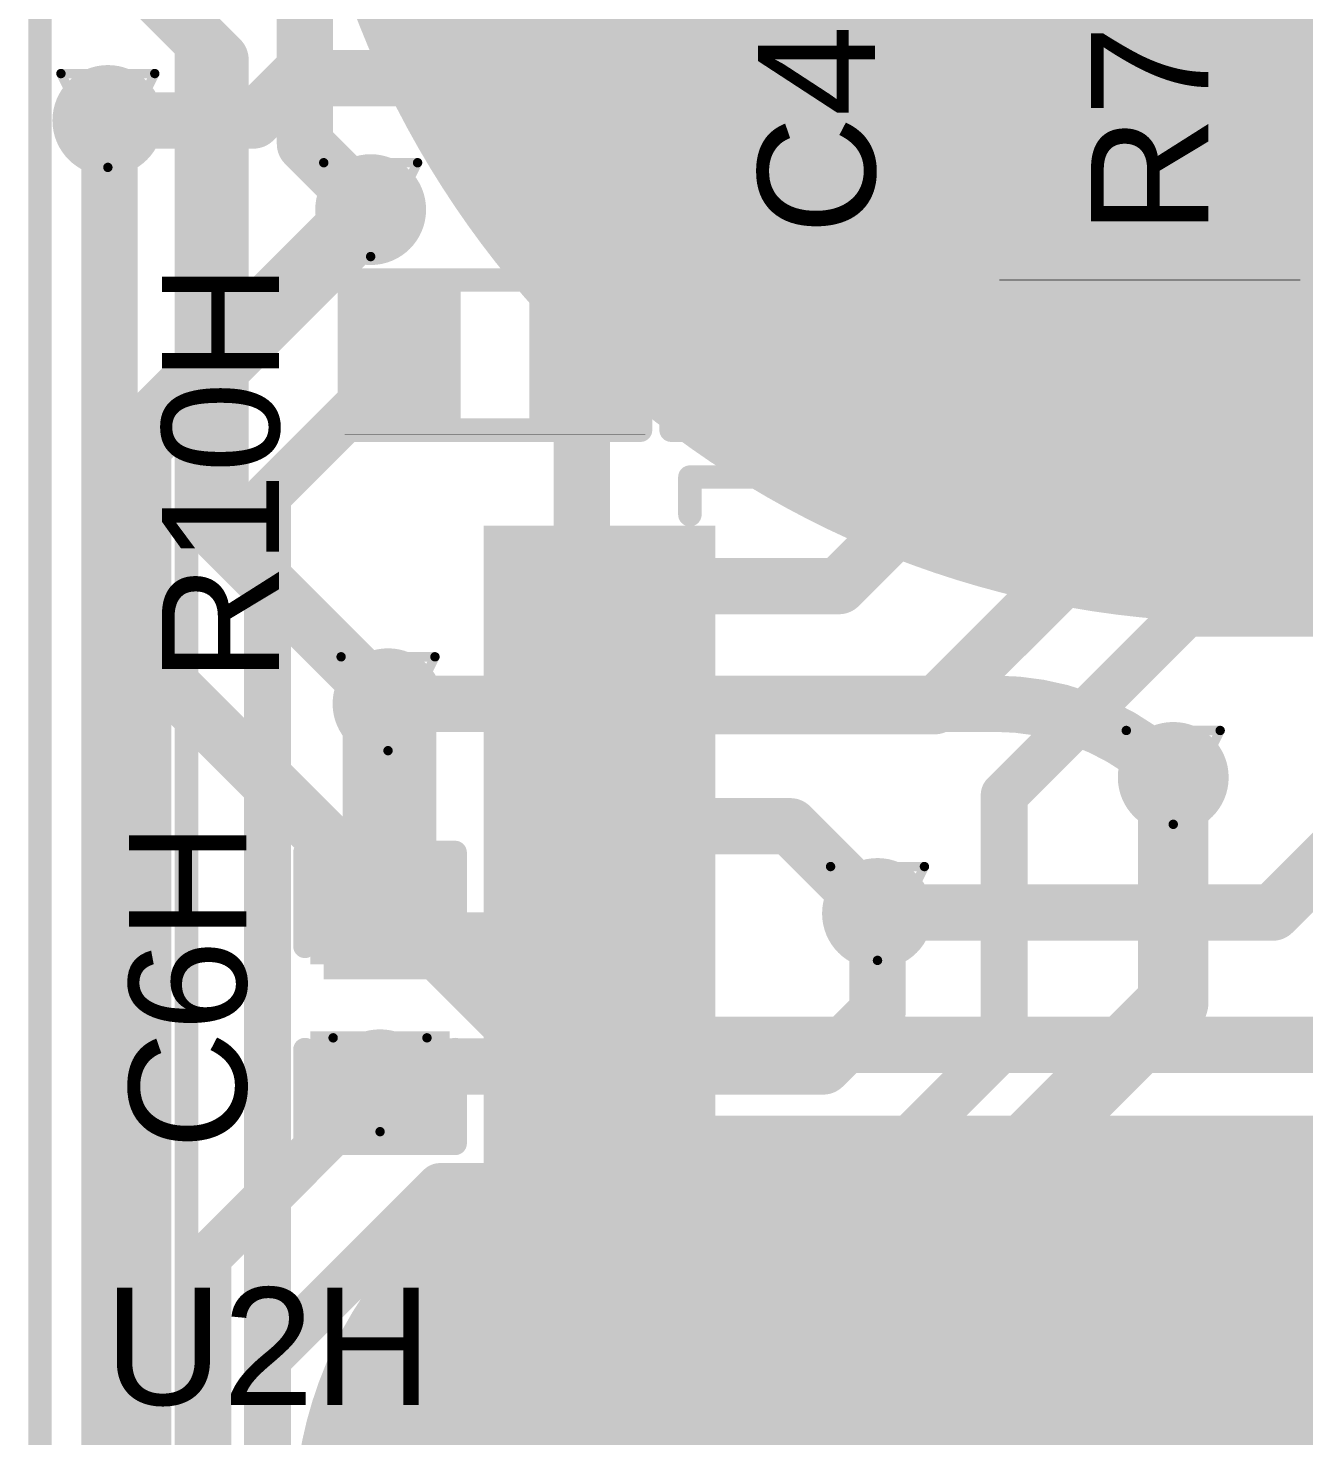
# Model space of a CAD drawing. Header units: inches. Extents: x -3.9 to 9.5, y -7 to 2.6.
# Drawn here: x 4.0725 to 4.3443, y -4.8341 to -4.5341 of the extents above; entities that cross this region are included whole.
import ezdxf

# ---------------------------------------------------------------- set-up
doc = ezdxf.new("R2010")
doc.units = ezdxf.units.IN
doc.header["$MEASUREMENT"] = 0
for name, color, linetype in [('Board Outline', 216, 'Continuous'), ('Bottom Layer', 5, 'Continuous'), ('Bottom Overlay', 54, 'Continuous'), ('Bottom Paste', 16, 'Continuous'), ('Bottom Solder', 6, 'Continuous'), ('Drill Drawing', 1, 'Continuous'), ('Top Layer', 1, 'Continuous'), ('Top Overlay', 2, 'Continuous'), ('Top Paste', 8, 'Continuous'), ('Top Solder', 216, 'Continuous'), ('Via Holes', 16, 'Continuous')]:
    doc.layers.add(name, color=color, linetype=linetype)
doc.styles.add('Arial', font='', dxfattribs={"height": 0.2})
doc.styles.get('Arial').set_extended_font_data('Arial')

# ---------------------------------------------------------------- blocks, each defined once
blk = doc.blocks.new('14_TSSOP_34')
at = {"layer": 'Top Layer'}
for points in [[(0.08858, 0.08563), (0.12992, 0.08563), (0.12992, 0.06791), (0.08858, 0.06791)], [(0.08858, 0.06004), (0.12992, 0.06004), (0.12992, 0.04232), (0.08858, 0.04232)], [(0.08858, 0.03445), (0.12992, 0.03445), (0.12992, 0.01673), (0.08858, 0.01673)], [(0.08858, 0.00886), (0.12992, 0.00886), (0.12992, -0.00886), (0.08858, -0.00886)], [(0.08858, -0.01673), (0.12992, -0.01673), (0.12992, -0.03445), (0.08858, -0.03445)], [(0.08858, -0.04232), (0.12992, -0.04232), (0.12992, -0.06004), (0.08858, -0.06004)], [(0.08858, -0.06791), (0.12992, -0.06791), (0.12992, -0.08563), (0.08858, -0.08563)]]:
    blk.add_hatch(color=1, dxfattribs=at).paths.add_polyline_path(points)
at = {"layer": 'Top Paste'}
for points in [[(0.08858, 0.08563), (0.12992, 0.08563), (0.12992, 0.06791), (0.08858, 0.06791)], [(0.08858, 0.06004), (0.12992, 0.06004), (0.12992, 0.04232), (0.08858, 0.04232)], [(0.08858, 0.03445), (0.12992, 0.03445), (0.12992, 0.01673), (0.08858, 0.01673)], [(0.08858, 0.00886), (0.12992, 0.00886), (0.12992, -0.00886), (0.08858, -0.00886)], [(0.08858, -0.01673), (0.12992, -0.01673), (0.12992, -0.03445), (0.08858, -0.03445)], [(0.08858, -0.04232), (0.12992, -0.04232), (0.12992, -0.06004), (0.08858, -0.06004)], [(0.08858, -0.06791), (0.12992, -0.06791), (0.12992, -0.08563), (0.08858, -0.08563)]]:
    blk.add_hatch(color=8, dxfattribs=at).paths.add_polyline_path(points)
at = {"layer": 'Top Solder'}
for points in [[(0.08458, 0.08963), (0.13392, 0.08963), (0.13392, 0.06391), (0.08458, 0.06391)], [(0.08458, 0.06404), (0.13392, 0.06404), (0.13392, 0.03832), (0.08458, 0.03832)], [(0.08458, 0.03845), (0.13392, 0.03845), (0.13392, 0.01273), (0.08458, 0.01273)], [(0.08458, 0.01286), (0.13392, 0.01286), (0.13392, -0.01286), (0.08458, -0.01286)], [(0.08458, -0.01273), (0.13392, -0.01273), (0.13392, -0.03845), (0.08458, -0.03845)], [(0.08458, -0.03832), (0.13392, -0.03832), (0.13392, -0.06404), (0.08458, -0.06404)], [(0.08458, -0.06391), (0.13392, -0.06391), (0.13392, -0.08963), (0.08458, -0.08963)]]:
    blk.add_hatch(color=216, dxfattribs=at).paths.add_polyline_path(points)
at = {"layer": 'Top Overlay'}
for points in [[(0.09, 0.1, 0.005, 0.005, 0), (-0.09, 0.1, 0.005, 0.005, 0)], [(0.09, 0.1, 0.005, 0.005, 0), (0.09, 0.092, 0.005, 0.005, 0)], [(0.09, -0.092, 0.005, 0.005, 0), (0.09, -0.1, 0.005, 0.005, 0)], [(0.09, -0.1, 0.005, 0.005, 0), (-0.09, -0.1, 0.005, 0.005, 0)]]:
    blk.add_lwpolyline(points, format="xyseb", dxfattribs=at)
for points in [[(0.08875, 0.1, 0.0025, 0.0025, 1), (0.09125, 0.1, 0.0025, 0.0025, 1)], [(0.08875, 0.1, 0.0025, 0.0025, 1), (0.09125, 0.1, 0.0025, 0.0025, 1)], [(0.08875, 0.092, 0.0025, 0.0025, 1), (0.09125, 0.092, 0.0025, 0.0025, 1)], [(0.08875, -0.092, 0.0025, 0.0025, 1), (0.09125, -0.092, 0.0025, 0.0025, 1)], [(0.08875, -0.1, 0.0025, 0.0025, 1), (0.09125, -0.1, 0.0025, 0.0025, 1)], [(0.08875, -0.1, 0.0025, 0.0025, 1), (0.09125, -0.1, 0.0025, 0.0025, 1)]]:
    blk.add_lwpolyline(points, format="xyseb", close=True, dxfattribs=at)
blk = doc.blocks.new('R___0402_111')
at = {"layer": 'Top Layer'}
for points in [[(-0.0275, -0.0125), (-0.0275, 0.0125), (-0.0095, 0.0125), (-0.0095, -0.0125)], [(0.0095, -0.0125), (0.0095, 0.0125), (0.0275, 0.0125), (0.0275, -0.0125)]]:
    blk.add_hatch(color=1, dxfattribs=at).paths.add_polyline_path(points)
at = {"layer": 'Top Paste'}
for points in [[(-0.0275, -0.0125), (-0.0275, 0.0125), (-0.0095, 0.0125), (-0.0095, -0.0125)], [(0.0095, -0.0125), (0.0095, 0.0125), (0.0275, 0.0125), (0.0275, -0.0125)]]:
    blk.add_hatch(color=8, dxfattribs=at).paths.add_polyline_path(points)
at = {"layer": 'Top Solder'}
for points in [[(-0.02967, -0.01467), (-0.02967, 0.01467), (-0.00733, 0.01467), (-0.00733, -0.01467)], [(0.00733, -0.01467), (0.00733, 0.01467), (0.02967, 0.01467), (0.02967, -0.01467)]]:
    blk.add_hatch(color=216, dxfattribs=at).paths.add_polyline_path(points)
at = {"layer": 'Top Overlay'}
for points in [[(-0.031, -0.016, 0.005, 0.005, 0), (-0.031, 0.016, 0.005, 0.005, 0)], [(-0.031, 0.016, 0.005, 0.005, 0), (0.031, 0.016, 0.005, 0.005, 0)], [(0.031, -0.016, 0.005, 0.005, 0), (0.031, 0.016, 0.005, 0.005, 0)], [(-0.031, -0.016, 0.005, 0.005, 0), (0.031, -0.016, 0.005, 0.005, 0)], [(-0.032, -0.017, 0.000127, 0.000127, 0), (0.032, -0.017, 0.000127, 0.000127, 0)]]:
    blk.add_lwpolyline(points, format="xyseb", dxfattribs=at)
for points in [[(-0.03225, 0.016, 0.0025, 0.0025, 1), (-0.02975, 0.016, 0.0025, 0.0025, 1)], [(-0.03225, 0.016, 0.0025, 0.0025, 1), (-0.02975, 0.016, 0.0025, 0.0025, 1)], [(0.02975, 0.016, 0.0025, 0.0025, 1), (0.03225, 0.016, 0.0025, 0.0025, 1)], [(0.02975, 0.016, 0.0025, 0.0025, 1), (0.03225, 0.016, 0.0025, 0.0025, 1)], [(-0.03225, -0.016, 0.0025, 0.0025, 1), (-0.02975, -0.016, 0.0025, 0.0025, 1)], [(-0.03225, -0.016, 0.0025, 0.0025, 1), (-0.02975, -0.016, 0.0025, 0.0025, 1)], [(0.02975, -0.016, 0.0025, 0.0025, 1), (0.03225, -0.016, 0.0025, 0.0025, 1)], [(0.02975, -0.016, 0.0025, 0.0025, 1), (0.03225, -0.016, 0.0025, 0.0025, 1)], [(-0.03203, -0.017, 0.0000635, 0.0000635, 1), (-0.03197, -0.017, 0.0000635, 0.0000635, 1)], [(0.03197, -0.017, 0.0000635, 0.0000635, 1), (0.03203, -0.017, 0.0000635, 0.0000635, 1)]]:
    blk.add_lwpolyline(points, format="xyseb", close=True, dxfattribs=at)
blk = doc.blocks.new('R__0402_132')
at = {"layer": 'Top Layer'}
for points in [[(-0.0275, -0.0125), (-0.0275, 0.0125), (-0.0095, 0.0125), (-0.0095, -0.0125)], [(0.0095, -0.0125), (0.0095, 0.0125), (0.0275, 0.0125), (0.0275, -0.0125)]]:
    blk.add_hatch(color=1, dxfattribs=at).paths.add_polyline_path(points)
at = {"layer": 'Top Paste'}
for points in [[(-0.0275, -0.0125), (-0.0275, 0.0125), (-0.0095, 0.0125), (-0.0095, -0.0125)], [(0.0095, -0.0125), (0.0095, 0.0125), (0.0275, 0.0125), (0.0275, -0.0125)]]:
    blk.add_hatch(color=8, dxfattribs=at).paths.add_polyline_path(points)
at = {"layer": 'Top Solder'}
for points in [[(-0.0315, -0.0165), (-0.0315, 0.0165), (-0.0055, 0.0165), (-0.0055, -0.0165)], [(0.0055, -0.0165), (0.0055, 0.0165), (0.0315, 0.0165), (0.0315, -0.0165)]]:
    blk.add_hatch(color=216, dxfattribs=at).paths.add_polyline_path(points)
at = {"layer": 'Top Overlay'}
for points in [[(-0.031, 0.016, 0.005, 0.005, 0), (-0.031, -0.016, 0.005, 0.005, 0)], [(0.031, 0.016, 0.005, 0.005, 0), (-0.031, 0.016, 0.005, 0.005, 0)], [(0.031, 0.016, 0.005, 0.005, 0), (0.031, -0.016, 0.005, 0.005, 0)], [(0.031, -0.016, 0.005, 0.005, 0), (-0.031, -0.016, 0.005, 0.005, 0)], [(0.032, -0.017, 0.000127, 0.000127, 0), (-0.032, -0.017, 0.000127, 0.000127, 0)]]:
    blk.add_lwpolyline(points, format="xyseb", dxfattribs=at)
for points in [[(-0.03225, 0.016, 0.0025, 0.0025, 1), (-0.02975, 0.016, 0.0025, 0.0025, 1)], [(-0.03225, 0.016, 0.0025, 0.0025, 1), (-0.02975, 0.016, 0.0025, 0.0025, 1)], [(0.02975, 0.016, 0.0025, 0.0025, 1), (0.03225, 0.016, 0.0025, 0.0025, 1)], [(0.02975, 0.016, 0.0025, 0.0025, 1), (0.03225, 0.016, 0.0025, 0.0025, 1)], [(-0.03225, -0.016, 0.0025, 0.0025, 1), (-0.02975, -0.016, 0.0025, 0.0025, 1)], [(-0.03225, -0.016, 0.0025, 0.0025, 1), (-0.02975, -0.016, 0.0025, 0.0025, 1)], [(0.02975, -0.016, 0.0025, 0.0025, 1), (0.03225, -0.016, 0.0025, 0.0025, 1)], [(0.02975, -0.016, 0.0025, 0.0025, 1), (0.03225, -0.016, 0.0025, 0.0025, 1)], [(-0.03203, -0.017, 0.0000635, 0.0000635, 1), (-0.03197, -0.017, 0.0000635, 0.0000635, 1)], [(0.03197, -0.017, 0.0000635, 0.0000635, 1), (0.03203, -0.017, 0.0000635, 0.0000635, 1)]]:
    blk.add_lwpolyline(points, format="xyseb", close=True, dxfattribs=at)
blk = doc.blocks.new('_EMG________B_195')
at = {"layer": 'Bottom Layer'}
h = blk.add_hatch(color=5, dxfattribs=at)
edge = h.paths.add_edge_path()
edge.add_arc((0, 0.3932), 0.19685, 0, 360)
h = blk.add_hatch(color=5, dxfattribs=at)
edge = h.paths.add_edge_path()
edge.add_arc((-0.11417, 0.0005), 0.08268, 90, 270)
edge.add_line((-0.11417, -0.08217), (0.11417, -0.08217))
edge.add_arc((0.11417, 0.0005), 0.08268, 270, 450)
edge.add_line((0.11417, 0.08318), (-0.11417, 0.08318))
at = {"layer": 'Bottom Paste'}
h = blk.add_hatch(color=16, dxfattribs=at)
edge = h.paths.add_edge_path()
edge.add_arc((0, 0.3932), 0.19685, 0, 360)
h = blk.add_hatch(color=16, dxfattribs=at)
edge = h.paths.add_edge_path()
edge.add_arc((-0.11417, 0.0005), 0.08268, 90, 270)
edge.add_line((-0.11417, -0.08217), (0.11417, -0.08217))
edge.add_arc((0.11417, 0.0005), 0.08268, 270, 450)
edge.add_line((0.11417, 0.08318), (-0.11417, 0.08318))
at = {"layer": 'Bottom Solder'}
h = blk.add_hatch(color=6, dxfattribs=at)
edge = h.paths.add_edge_path()
edge.add_arc((0, 0.3932), 0.20085, 0, 360)
h = blk.add_hatch(color=6, dxfattribs=at)
edge = h.paths.add_edge_path()
edge.add_arc((-0.11417, 0.0005), 0.08668, 90, 270)
edge.add_line((-0.11417, -0.08617), (0.11417, -0.08617))
edge.add_arc((0.11417, 0.0005), 0.08668, 270, 450)
edge.add_line((0.11417, 0.08718), (-0.11417, 0.08718))
at = {"layer": 'Bottom Overlay'}
blk.add_lwpolyline([(-0.22375, -0.43172, 0.005, 0.005, 0), (-0.22375, 0.43172, 0.005, 0.005, 0)], format="xyseb", dxfattribs=at)
blk = doc.blocks.new('C___0402_223')
at = {"layer": 'Top Layer'}
for points in [[(-0.0275, -0.0125), (-0.0275, 0.0125), (-0.0095, 0.0125), (-0.0095, -0.0125)], [(0.0095, -0.0125), (0.0095, 0.0125), (0.0275, 0.0125), (0.0275, -0.0125)]]:
    blk.add_hatch(color=1, dxfattribs=at).paths.add_polyline_path(points)
at = {"layer": 'Top Paste'}
for points in [[(-0.0275, -0.0125), (-0.0275, 0.0125), (-0.0095, 0.0125), (-0.0095, -0.0125)], [(0.0095, -0.0125), (0.0095, 0.0125), (0.0275, 0.0125), (0.0275, -0.0125)]]:
    blk.add_hatch(color=8, dxfattribs=at).paths.add_polyline_path(points)
at = {"layer": 'Top Solder'}
for points in [[(-0.02986, -0.01486), (-0.02986, 0.01486), (-0.00714, 0.01486), (-0.00714, -0.01486)], [(0.00714, -0.01486), (0.00714, 0.01486), (0.02986, 0.01486), (0.02986, -0.01486)]]:
    blk.add_hatch(color=216, dxfattribs=at).paths.add_polyline_path(points)
at = {"layer": 'Top Overlay'}
for points in [[(-0.011, 0.016, 0.005, 0.005, 0), (-0.031, 0.016, 0.005, 0.005, 0)], [(-0.031, -0.016, 0.005, 0.005, 0), (-0.031, 0.016, 0.005, 0.005, 0)], [(0.031, 0.016, 0.005, 0.005, 0), (0.011, 0.016, 0.005, 0.005, 0)], [(0.031, -0.016, 0.005, 0.005, 0), (0.031, 0.016, 0.005, 0.005, 0)], [(-0.011, -0.016, 0.005, 0.005, 0), (-0.031, -0.016, 0.005, 0.005, 0)], [(0.031, -0.016, 0.005, 0.005, 0), (0.011, -0.016, 0.005, 0.005, 0)]]:
    blk.add_lwpolyline(points, format="xyseb", dxfattribs=at)
for points in [[(-0.03225, 0.016, 0.0025, 0.0025, 1), (-0.02975, 0.016, 0.0025, 0.0025, 1)], [(-0.03225, 0.016, 0.0025, 0.0025, 1), (-0.02975, 0.016, 0.0025, 0.0025, 1)], [(-0.01225, 0.016, 0.0025, 0.0025, 1), (-0.00975, 0.016, 0.0025, 0.0025, 1)], [(0.00975, 0.016, 0.0025, 0.0025, 1), (0.01225, 0.016, 0.0025, 0.0025, 1)], [(0.02975, 0.016, 0.0025, 0.0025, 1), (0.03225, 0.016, 0.0025, 0.0025, 1)], [(0.02975, 0.016, 0.0025, 0.0025, 1), (0.03225, 0.016, 0.0025, 0.0025, 1)], [(-0.03225, -0.016, 0.0025, 0.0025, 1), (-0.02975, -0.016, 0.0025, 0.0025, 1)], [(-0.03225, -0.016, 0.0025, 0.0025, 1), (-0.02975, -0.016, 0.0025, 0.0025, 1)], [(-0.01225, -0.016, 0.0025, 0.0025, 1), (-0.00975, -0.016, 0.0025, 0.0025, 1)], [(0.00975, -0.016, 0.0025, 0.0025, 1), (0.01225, -0.016, 0.0025, 0.0025, 1)], [(0.02975, -0.016, 0.0025, 0.0025, 1), (0.03225, -0.016, 0.0025, 0.0025, 1)], [(0.02975, -0.016, 0.0025, 0.0025, 1), (0.03225, -0.016, 0.0025, 0.0025, 1)]]:
    blk.add_lwpolyline(points, format="xyseb", close=True, dxfattribs=at)
blk = doc.blocks.new('C___0402_237')
at = {"layer": 'Top Layer'}
for points in [[(-0.0275, -0.0125), (-0.0275, 0.0125), (-0.0095, 0.0125), (-0.0095, -0.0125)], [(0.0095, -0.0125), (0.0095, 0.0125), (0.0275, 0.0125), (0.0275, -0.0125)]]:
    blk.add_hatch(color=1, dxfattribs=at).paths.add_polyline_path(points)
at = {"layer": 'Top Paste'}
for points in [[(-0.0275, -0.0125), (-0.0275, 0.0125), (-0.0095, 0.0125), (-0.0095, -0.0125)], [(0.0095, -0.0125), (0.0095, 0.0125), (0.0275, 0.0125), (0.0275, -0.0125)]]:
    blk.add_hatch(color=8, dxfattribs=at).paths.add_polyline_path(points)
at = {"layer": 'Top Solder'}
for points in [[(-0.02986, -0.01486), (-0.02986, 0.01486), (-0.00714, 0.01486), (-0.00714, -0.01486)], [(0.00714, -0.01486), (0.00714, 0.01486), (0.02986, 0.01486), (0.02986, -0.01486)]]:
    blk.add_hatch(color=216, dxfattribs=at).paths.add_polyline_path(points)
at = {"layer": 'Top Overlay'}
for points in [[(-0.011, 0.016, 0.005, 0.005, 0), (-0.031, 0.016, 0.005, 0.005, 0)], [(-0.031, 0.016, 0.005, 0.005, 0), (-0.031, -0.016, 0.005, 0.005, 0)], [(0.031, 0.016, 0.005, 0.005, 0), (0.011, 0.016, 0.005, 0.005, 0)], [(0.031, 0.016, 0.005, 0.005, 0), (0.031, -0.016, 0.005, 0.005, 0)], [(-0.011, -0.016, 0.005, 0.005, 0), (-0.031, -0.016, 0.005, 0.005, 0)], [(0.031, -0.016, 0.005, 0.005, 0), (0.011, -0.016, 0.005, 0.005, 0)]]:
    blk.add_lwpolyline(points, format="xyseb", dxfattribs=at)
for points in [[(-0.03225, 0.016, 0.0025, 0.0025, 1), (-0.02975, 0.016, 0.0025, 0.0025, 1)], [(-0.03225, 0.016, 0.0025, 0.0025, 1), (-0.02975, 0.016, 0.0025, 0.0025, 1)], [(-0.01225, 0.016, 0.0025, 0.0025, 1), (-0.00975, 0.016, 0.0025, 0.0025, 1)], [(0.00975, 0.016, 0.0025, 0.0025, 1), (0.01225, 0.016, 0.0025, 0.0025, 1)], [(0.02975, 0.016, 0.0025, 0.0025, 1), (0.03225, 0.016, 0.0025, 0.0025, 1)], [(0.02975, 0.016, 0.0025, 0.0025, 1), (0.03225, 0.016, 0.0025, 0.0025, 1)], [(-0.03225, -0.016, 0.0025, 0.0025, 1), (-0.02975, -0.016, 0.0025, 0.0025, 1)], [(-0.03225, -0.016, 0.0025, 0.0025, 1), (-0.02975, -0.016, 0.0025, 0.0025, 1)], [(-0.01225, -0.016, 0.0025, 0.0025, 1), (-0.00975, -0.016, 0.0025, 0.0025, 1)], [(0.00975, -0.016, 0.0025, 0.0025, 1), (0.01225, -0.016, 0.0025, 0.0025, 1)], [(0.02975, -0.016, 0.0025, 0.0025, 1), (0.03225, -0.016, 0.0025, 0.0025, 1)], [(0.02975, -0.016, 0.0025, 0.0025, 1), (0.03225, -0.016, 0.0025, 0.0025, 1)]]:
    blk.add_lwpolyline(points, format="xyseb", close=True, dxfattribs=at)

msp = doc.modelspace()

# ---------------------------------------------------------------- hatches: boundary and pattern name
at = {"layer": 'Bottom Layer'}
h = msp.add_hatch(color=5, dxfattribs=at)
edge = h.paths.add_edge_path()
edge.add_arc((4.08945, -4.55378), 0.01181, 0, 360)
h = msp.add_hatch(color=5, dxfattribs=at)
edge = h.paths.add_edge_path()
edge.add_arc((4.14545, -4.57278), 0.01181, 0, 360)
h = msp.add_hatch(color=5, dxfattribs=at)
edge = h.paths.add_edge_path()
edge.add_arc((4.14915, -4.67808), 0.01181, 0, 360)
h = msp.add_hatch(color=5, dxfattribs=at)
edge = h.paths.add_edge_path()
edge.add_arc((4.31647, -4.69378), 0.01181, 0, 360)
h = msp.add_hatch(color=5, dxfattribs=at)
edge = h.paths.add_edge_path()
edge.add_arc((4.25345, -4.72278), 0.01181, 0, 360)
h = msp.add_hatch(color=5, dxfattribs=at)
edge = h.paths.add_edge_path()
edge.add_arc((4.14745, -4.75928), 0.01181, 0, 360)
at = {"layer": 'Top Layer'}
h = msp.add_hatch(color=1, dxfattribs=at)
edge = h.paths.add_edge_path()
edge.add_arc((4.08945, -4.55378), 0.01181, 0, 360)
h = msp.add_hatch(color=1, dxfattribs=at)
edge = h.paths.add_edge_path()
edge.add_arc((4.14545, -4.57278), 0.01181, 0, 360)
for points in [[(4.31947, -4.61778), (4.37547, -4.61778), (4.37547, -4.57178), (4.31947, -4.57178)], [(4.24847, -4.61878), (4.30347, -4.61878), (4.30347, -4.59078), (4.24847, -4.59078)], [(4.13545, -4.73678), (4.16345, -4.73678), (4.16345, -4.71078), (4.13545, -4.71078)], [(4.16245, -4.85878), (4.23345, -4.85878), (4.23345, -4.79778), (4.16245, -4.79778)]]:
    msp.add_hatch(color=1, dxfattribs=at).paths.add_polyline_path(points)
h = msp.add_hatch(color=1, dxfattribs=at)
edge = h.paths.add_edge_path()
edge.add_arc((4.14915, -4.67808), 0.01181, 0, 360)
h = msp.add_hatch(color=1, dxfattribs=at)
edge = h.paths.add_edge_path()
edge.add_arc((4.31647, -4.69378), 0.01181, 0, 360)
h = msp.add_hatch(color=1, dxfattribs=at)
edge = h.paths.add_edge_path()
edge.add_arc((4.25345, -4.72278), 0.01181, 0, 360)
h = msp.add_hatch(color=1, dxfattribs=at)
edge = h.paths.add_edge_path()
edge.add_arc((4.14745, -4.75928), 0.01181, 0, 360)
at = {"layer": 'Via Holes'}
h = msp.add_hatch(color=7, dxfattribs=at)
edge = h.paths.add_edge_path()
edge.add_arc((4.08945, -4.55378), 0.00591, 0, 360)
h = msp.add_hatch(color=7, dxfattribs=at)
edge = h.paths.add_edge_path()
edge.add_arc((4.14545, -4.57278), 0.00591, 0, 360)
h = msp.add_hatch(color=7, dxfattribs=at)
edge = h.paths.add_edge_path()
edge.add_arc((4.14915, -4.67808), 0.00591, 0, 360)
h = msp.add_hatch(color=7, dxfattribs=at)
edge = h.paths.add_edge_path()
edge.add_arc((4.31647, -4.69378), 0.00591, 0, 360)
h = msp.add_hatch(color=7, dxfattribs=at)
edge = h.paths.add_edge_path()
edge.add_arc((4.25345, -4.72278), 0.00591, 0, 360)
h = msp.add_hatch(color=7, dxfattribs=at)
edge = h.paths.add_edge_path()
edge.add_arc((4.14745, -4.75928), 0.00591, 0, 360)

# ---------------------------------------------------------------- linework, layer by layer
at = {"layer": 'Board Outline'}
msp.add_lwpolyline([(4.07497, -5.28378, 0.005, 0.005, 0), (4.07497, -4.42333, 0.005, 0.005, 0)], format="xyseb", dxfattribs=at)
at = {"layer": 'Bottom Layer'}
for points in [[(4.11626, -4.5136, 0.012, 0.012, 0), (4.13145, -4.52878, 0.012, 0.012, 0)], [(4.09245, -4.51978, 0.012, 0.012, 0), (4.11345, -4.54078, 0.012, 0.012, 0)], [(4.13145, -4.55878, 0.012, 0.012, 0), (4.13145, -4.52878, 0.012, 0.012, 0)], [(4.11345, -4.64238, 0.012, 0.012, 0), (4.11345, -4.54078, 0.012, 0.012, 0)], [(4.08945, -4.55378, 0.012, 0.012, 0), (4.08977, -4.5541, 0.012, 0.012, 0)], [(4.08977, -4.66086, 0.012, 0.012, 0), (4.08977, -4.5541, 0.012, 0.012, 0)], [(4.13145, -4.55878, 0.012, 0.012, 0), (4.14545, -4.57278, 0.012, 0.012, 0)], [(4.11345, -4.64238, 0.012, 0.012, 0), (4.14915, -4.67808, 0.012, 0.012, 0)], [(4.08977, -5.22328, 0.012, 0.012, 0), (4.08977, -4.66086, 0.012, 0.012, 0)], [(4.08977, -4.66086, 0.012, 0.012, 0), (4.1797, -4.75078, 0.012, 0.012, 0)], [(4.14915, -4.67808, 0.012, 0.012, 0), (4.27856, -4.67808, 0.012, 0.012, 0)], [(4.27856, -4.67808, 0.012, 0.012, -0.198913), (4.31647, -4.69378, 0.012, 0.012, 0)], [(4.33764, -4.7226, 0.012, 0.012, 0), (4.35745, -4.70278, 0.012, 0.012, 0)], [(4.25345, -4.72278, 0.012, 0.012, 0), (4.25364, -4.7226, 0.012, 0.012, 0)], [(4.25364, -4.7226, 0.012, 0.012, 0), (4.33764, -4.7226, 0.012, 0.012, 0)], [(4.1797, -4.75078, 0.012, 0.012, 0), (4.35747, -4.75078, 0.012, 0.012, 0)], [(4.11077, -4.79597, 0.01, 0.01, 0), (4.14745, -4.75928, 0.01, 0.01, 0)], [(4.11077, -5.1251, 0.01, 0.01, 0), (4.11077, -4.79597, 0.01, 0.01, 0)]]:
    msp.add_lwpolyline(points, format="xyseb", dxfattribs=at)
for points in [[(4.12845, -4.52878, 0.006, 0.006, 1), (4.13445, -4.52878, 0.006, 0.006, 1)], [(4.12845, -4.52878, 0.006, 0.006, 1), (4.13445, -4.52878, 0.006, 0.006, 1)], [(4.11045, -4.54078, 0.006, 0.006, 1), (4.11645, -4.54078, 0.006, 0.006, 1)], [(4.11045, -4.54078, 0.006, 0.006, 1), (4.11645, -4.54078, 0.006, 0.006, 1)], [(4.08645, -4.55378, 0.006, 0.006, 1), (4.09245, -4.55378, 0.006, 0.006, 1)], [(4.08677, -4.5541, 0.006, 0.006, 1), (4.09277, -4.5541, 0.006, 0.006, 1)], [(4.08677, -4.5541, 0.006, 0.006, 1), (4.09277, -4.5541, 0.006, 0.006, 1)], [(4.12845, -4.55878, 0.006, 0.006, 1), (4.13445, -4.55878, 0.006, 0.006, 1)], [(4.12845, -4.55878, 0.006, 0.006, 1), (4.13445, -4.55878, 0.006, 0.006, 1)], [(4.14245, -4.57278, 0.006, 0.006, 1), (4.14845, -4.57278, 0.006, 0.006, 1)], [(4.11045, -4.64238, 0.006, 0.006, 1), (4.11645, -4.64238, 0.006, 0.006, 1)], [(4.11045, -4.64238, 0.006, 0.006, 1), (4.11645, -4.64238, 0.006, 0.006, 1)], [(4.08677, -4.66086, 0.006, 0.006, 1), (4.09277, -4.66086, 0.006, 0.006, 1)], [(4.08677, -4.66086, 0.006, 0.006, 1), (4.09277, -4.66086, 0.006, 0.006, 1)], [(4.08677, -4.66086, 0.006, 0.006, 1), (4.09277, -4.66086, 0.006, 0.006, 1)], [(4.14615, -4.67808, 0.006, 0.006, 1), (4.15215, -4.67808, 0.006, 0.006, 1)], [(4.14615, -4.67808, 0.006, 0.006, 1), (4.15215, -4.67808, 0.006, 0.006, 1)], [(4.27556, -4.67808, 0.006, 0.006, 1), (4.28156, -4.67808, 0.006, 0.006, 1)], [(4.27556, -4.67808, 0.006, 0.006, 1), (4.28156, -4.67808, 0.006, 0.006, 1)], [(4.31347, -4.69378, 0.006, 0.006, 1), (4.31947, -4.69378, 0.006, 0.006, 1)], [(4.25045, -4.72278, 0.006, 0.006, 1), (4.25645, -4.72278, 0.006, 0.006, 1)], [(4.25064, -4.7226, 0.006, 0.006, 1), (4.25664, -4.7226, 0.006, 0.006, 1)], [(4.25064, -4.7226, 0.006, 0.006, 1), (4.25664, -4.7226, 0.006, 0.006, 1)], [(4.33464, -4.7226, 0.006, 0.006, 1), (4.34064, -4.7226, 0.006, 0.006, 1)], [(4.33464, -4.7226, 0.006, 0.006, 1), (4.34064, -4.7226, 0.006, 0.006, 1)], [(4.1767, -4.75078, 0.006, 0.006, 1), (4.1827, -4.75078, 0.006, 0.006, 1)], [(4.1767, -4.75078, 0.006, 0.006, 1), (4.1827, -4.75078, 0.006, 0.006, 1)], [(4.14495, -4.75928, 0.005, 0.005, 1), (4.14995, -4.75928, 0.005, 0.005, 1)], [(4.10827, -4.79597, 0.005, 0.005, 1), (4.11327, -4.79597, 0.005, 0.005, 1)], [(4.10827, -4.79597, 0.005, 0.005, 1), (4.11327, -4.79597, 0.005, 0.005, 1)]]:
    msp.add_lwpolyline(points, format="xyseb", close=True, dxfattribs=at)
at = {"layer": 'Drill Drawing'}
for points in [[(4.07945, -4.54378, 0.002, 0.002, 0), (4.09945, -4.54378, 0.002, 0.002, 0)], [(4.07945, -4.54378, 0.002, 0.002, 0), (4.08945, -4.56378, 0.002, 0.002, 0)], [(4.08945, -4.56378, 0.002, 0.002, 0), (4.09945, -4.54378, 0.002, 0.002, 0)], [(4.13545, -4.56278, 0.002, 0.002, 0), (4.15545, -4.56278, 0.002, 0.002, 0)], [(4.13545, -4.56278, 0.002, 0.002, 0), (4.14545, -4.58278, 0.002, 0.002, 0)], [(4.14545, -4.58278, 0.002, 0.002, 0), (4.15545, -4.56278, 0.002, 0.002, 0)], [(4.13915, -4.66808, 0.002, 0.002, 0), (4.15915, -4.66808, 0.002, 0.002, 0)], [(4.13915, -4.66808, 0.002, 0.002, 0), (4.14915, -4.68808, 0.002, 0.002, 0)], [(4.14915, -4.68808, 0.002, 0.002, 0), (4.15915, -4.66808, 0.002, 0.002, 0)], [(4.30647, -4.68378, 0.002, 0.002, 0), (4.32647, -4.68378, 0.002, 0.002, 0)], [(4.30647, -4.68378, 0.002, 0.002, 0), (4.31647, -4.70378, 0.002, 0.002, 0)], [(4.31647, -4.70378, 0.002, 0.002, 0), (4.32647, -4.68378, 0.002, 0.002, 0)], [(4.24345, -4.71278, 0.002, 0.002, 0), (4.26345, -4.71278, 0.002, 0.002, 0)], [(4.24345, -4.71278, 0.002, 0.002, 0), (4.25345, -4.73278, 0.002, 0.002, 0)], [(4.25345, -4.73278, 0.002, 0.002, 0), (4.26345, -4.71278, 0.002, 0.002, 0)], [(4.13745, -4.74928, 0.002, 0.002, 0), (4.15745, -4.74928, 0.002, 0.002, 0)], [(4.13745, -4.74928, 0.002, 0.002, 0), (4.14745, -4.76928, 0.002, 0.002, 0)], [(4.14745, -4.76928, 0.002, 0.002, 0), (4.15745, -4.74928, 0.002, 0.002, 0)]]:
    msp.add_lwpolyline(points, format="xyseb", dxfattribs=at)
for points in [[(4.07895, -4.54378, 0.001, 0.001, 1), (4.07995, -4.54378, 0.001, 0.001, 1)], [(4.07895, -4.54378, 0.001, 0.001, 1), (4.07995, -4.54378, 0.001, 0.001, 1)], [(4.09895, -4.54378, 0.001, 0.001, 1), (4.09995, -4.54378, 0.001, 0.001, 1)], [(4.09895, -4.54378, 0.001, 0.001, 1), (4.09995, -4.54378, 0.001, 0.001, 1)], [(4.08895, -4.56378, 0.001, 0.001, 1), (4.08995, -4.56378, 0.001, 0.001, 1)], [(4.08895, -4.56378, 0.001, 0.001, 1), (4.08995, -4.56378, 0.001, 0.001, 1)], [(4.13495, -4.56278, 0.001, 0.001, 1), (4.13595, -4.56278, 0.001, 0.001, 1)], [(4.13495, -4.56278, 0.001, 0.001, 1), (4.13595, -4.56278, 0.001, 0.001, 1)], [(4.15495, -4.56278, 0.001, 0.001, 1), (4.15595, -4.56278, 0.001, 0.001, 1)], [(4.15495, -4.56278, 0.001, 0.001, 1), (4.15595, -4.56278, 0.001, 0.001, 1)], [(4.14495, -4.58278, 0.001, 0.001, 1), (4.14595, -4.58278, 0.001, 0.001, 1)], [(4.14495, -4.58278, 0.001, 0.001, 1), (4.14595, -4.58278, 0.001, 0.001, 1)], [(4.13865, -4.66808, 0.001, 0.001, 1), (4.13965, -4.66808, 0.001, 0.001, 1)], [(4.13865, -4.66808, 0.001, 0.001, 1), (4.13965, -4.66808, 0.001, 0.001, 1)], [(4.15865, -4.66808, 0.001, 0.001, 1), (4.15965, -4.66808, 0.001, 0.001, 1)], [(4.15865, -4.66808, 0.001, 0.001, 1), (4.15965, -4.66808, 0.001, 0.001, 1)], [(4.30597, -4.68378, 0.001, 0.001, 1), (4.30697, -4.68378, 0.001, 0.001, 1)], [(4.30597, -4.68378, 0.001, 0.001, 1), (4.30697, -4.68378, 0.001, 0.001, 1)], [(4.32597, -4.68378, 0.001, 0.001, 1), (4.32697, -4.68378, 0.001, 0.001, 1)], [(4.32597, -4.68378, 0.001, 0.001, 1), (4.32697, -4.68378, 0.001, 0.001, 1)], [(4.14865, -4.68808, 0.001, 0.001, 1), (4.14965, -4.68808, 0.001, 0.001, 1)], [(4.14865, -4.68808, 0.001, 0.001, 1), (4.14965, -4.68808, 0.001, 0.001, 1)], [(4.31597, -4.70378, 0.001, 0.001, 1), (4.31697, -4.70378, 0.001, 0.001, 1)], [(4.31597, -4.70378, 0.001, 0.001, 1), (4.31697, -4.70378, 0.001, 0.001, 1)], [(4.24295, -4.71278, 0.001, 0.001, 1), (4.24395, -4.71278, 0.001, 0.001, 1)], [(4.24295, -4.71278, 0.001, 0.001, 1), (4.24395, -4.71278, 0.001, 0.001, 1)], [(4.26295, -4.71278, 0.001, 0.001, 1), (4.26395, -4.71278, 0.001, 0.001, 1)], [(4.26295, -4.71278, 0.001, 0.001, 1), (4.26395, -4.71278, 0.001, 0.001, 1)], [(4.25295, -4.73278, 0.001, 0.001, 1), (4.25395, -4.73278, 0.001, 0.001, 1)], [(4.25295, -4.73278, 0.001, 0.001, 1), (4.25395, -4.73278, 0.001, 0.001, 1)], [(4.13695, -4.74928, 0.001, 0.001, 1), (4.13795, -4.74928, 0.001, 0.001, 1)], [(4.13695, -4.74928, 0.001, 0.001, 1), (4.13795, -4.74928, 0.001, 0.001, 1)], [(4.15695, -4.74928, 0.001, 0.001, 1), (4.15795, -4.74928, 0.001, 0.001, 1)], [(4.15695, -4.74928, 0.001, 0.001, 1), (4.15795, -4.74928, 0.001, 0.001, 1)], [(4.14695, -4.76928, 0.001, 0.001, 1), (4.14795, -4.76928, 0.001, 0.001, 1)], [(4.14695, -4.76928, 0.001, 0.001, 1), (4.14795, -4.76928, 0.001, 0.001, 1)]]:
    msp.add_lwpolyline(points, format="xyseb", close=True, dxfattribs=at)
at = {"layer": 'Top Layer'}
for points in [[(4.31775, -4.48231, 0.012, 0.012, -0.414214), (4.25528, -4.54478, 0.012, 0.012, 0)], [(4.12048, -4.55378, 0.012, 0.012, 0), (4.12948, -4.54478, 0.012, 0.012, 0)], [(4.12948, -4.54478, 0.012, 0.012, 0), (4.25528, -4.54478, 0.012, 0.012, 0)], [(4.08945, -4.55378, 0.012, 0.012, 0), (4.12048, -4.55378, 0.012, 0.012, 0)], [(4.09545, -4.62278, 0.015, 0.015, 0), (4.14545, -4.57278, 0.015, 0.015, 0)], [(4.22197, -4.58264, 0.01, 0.01, 0), (4.22783, -4.57678, 0.01, 0.01, 0)], [(4.22783, -4.57678, 0.01, 0.01, 0), (4.33647, -4.57678, 0.01, 0.01, 0)], [(4.22197, -4.60378, 0.01, 0.01, 0), (4.22197, -4.58264, 0.01, 0.01, 0)], [(4.22197, -4.60378, 0.01, 0.01, 0), (4.22597, -4.59978, 0.01, 0.01, 0)], [(4.13245, -4.62478, 0.01, 0.01, 0), (4.15345, -4.60378, 0.01, 0.01, 0)], [(4.19045, -4.65023, 0.012, 0.012, 0), (4.19045, -4.60378, 0.012, 0.012, 0)], [(4.32647, -4.60828, 0.01, 0.01, 0), (4.32997, -4.60478, 0.01, 0.01, 0)], [(4.32997, -4.61426, 0.01, 0.01, 0), (4.32997, -4.60478, 0.01, 0.01, 0)], [(4.33347, -4.61178, 0.01, 0.01, 0), (4.34047, -4.60478, 0.01, 0.01, 0)], [(4.34047, -4.60478, 0.01, 0.01, 0), (4.36247, -4.60478, 0.01, 0.01, 0)], [(4.26724, -4.63099, 0.012, 0.012, 0), (4.26724, -4.61178, 0.012, 0.012, 0)], [(4.26563, -4.6786, 0.012, 0.012, 0), (4.32997, -4.61426, 0.012, 0.012, 0)], [(4.09545, -4.95678, 0.015, 0.015, 0), (4.09545, -4.62278, 0.015, 0.015, 0)], [(4.12347, -4.63376, 0.01, 0.01, 0), (4.13245, -4.62478, 0.01, 0.01, 0)], [(4.24522, -4.65301, 0.012, 0.012, 0), (4.26724, -4.63099, 0.012, 0.012, 0)], [(4.12347, -4.81776, 0.01, 0.01, 0), (4.12347, -4.63376, 0.01, 0.01, 0)], [(4.19045, -4.65023, 0.012, 0.012, 0), (4.19312, -4.6529, 0.012, 0.012, 0)], [(4.19324, -4.65301, 0.012, 0.012, 0), (4.19422, -4.65301, 0.012, 0.012, 0)], [(4.19312, -4.6529, 0.01, 0.01, 0), (4.19324, -4.65301, 0.01, 0.01, 0)], [(4.19422, -4.65301, 0.012, 0.012, 0), (4.24522, -4.65301, 0.012, 0.012, 0)], [(4.28045, -4.69754, 0.01, 0.01, 0), (4.31921, -4.65878, 0.01, 0.01, 0)], [(4.31921, -4.65878, 0.01, 0.01, 0), (4.35026, -4.65878, 0.01, 0.01, 0)], [(4.14945, -4.72228, 0.02, 0.02, 0), (4.14945, -4.67838, 0.02, 0.02, 0)], [(4.19324, -4.6786, 0.012, 0.012, 0), (4.26563, -4.6786, 0.012, 0.012, 0)], [(4.31647, -4.74176, 0.015, 0.015, 0), (4.31647, -4.69378, 0.015, 0.015, 0)], [(4.28045, -4.75078, 0.01, 0.01, 0), (4.28045, -4.69754, 0.01, 0.01, 0)], [(4.19422, -4.70419, 0.012, 0.012, 0), (4.23486, -4.70419, 0.012, 0.012, 0)], [(4.23486, -4.70419, 0.012, 0.012, 0), (4.25345, -4.72278, 0.012, 0.012, 0)], [(4.14945, -4.72378, 0.02, 0.02, 0), (4.14945, -4.72228, 0.02, 0.02, 0)], [(4.14745, -4.72228, 0.01, 0.01, 0), (4.14945, -4.72228, 0.01, 0.01, 0)], [(4.14945, -4.72378, 0.012, 0.012, 0), (4.15421, -4.72854, 0.012, 0.012, 0)], [(4.14945, -4.72228, 0.01, 0.01, 0), (4.15095, -4.72228, 0.01, 0.01, 0)], [(4.25345, -4.74378, 0.012, 0.012, 0), (4.25345, -4.72278, 0.012, 0.012, 0)], [(4.15421, -4.72854, 0.012, 0.012, 0), (4.19298, -4.72854, 0.012, 0.012, 0)], [(4.19298, -4.72854, 0.012, 0.012, 0), (4.19422, -4.72978, 0.012, 0.012, 0)], [(4.25995, -4.79828, 0.015, 0.015, 0), (4.31647, -4.74176, 0.015, 0.015, 0)], [(4.24186, -4.75538, 0.012, 0.012, 0), (4.25345, -4.74378, 0.012, 0.012, 0)], [(4.22745, -4.80378, 0.01, 0.01, 0), (4.28045, -4.75078, 0.01, 0.01, 0)], [(4.15095, -4.75928, 0.012, 0.012, 0), (4.15486, -4.75538, 0.012, 0.012, 0)], [(4.15486, -4.75538, 0.012, 0.012, 0), (4.19422, -4.75538, 0.012, 0.012, 0)], [(4.19422, -4.75538, 0.012, 0.012, 0), (4.24186, -4.75538, 0.012, 0.012, 0)], [(4.14745, -4.75928, 0.012, 0.012, 0), (4.15095, -4.75928, 0.012, 0.012, 0)], [(4.12347, -4.81776, 0.01, 0.01, 0), (4.16027, -4.78097, 0.01, 0.01, 0)], [(4.16027, -4.78097, 0.01, 0.01, 0), (4.19324, -4.78097, 0.01, 0.01, 0)], [(4.25995, -4.85578, 0.015, 0.015, 0), (4.25995, -4.79828, 0.015, 0.015, 0)], [(4.12347, -4.86578, 0.01, 0.01, 0), (4.12347, -4.81776, 0.01, 0.01, 0)], [(4.19647, -4.82828, 0.01, 0.01, 0), (4.21919, -4.851, 0.01, 0.01, 0)]]:
    msp.add_lwpolyline(points, format="xyseb", dxfattribs=at)
for points in [[(4.12648, -4.54478, 0.006, 0.006, 1), (4.13248, -4.54478, 0.006, 0.006, 1)], [(4.12648, -4.54478, 0.006, 0.006, 1), (4.13248, -4.54478, 0.006, 0.006, 1)], [(4.25228, -4.54478, 0.006, 0.006, 1), (4.25828, -4.54478, 0.006, 0.006, 1)], [(4.25228, -4.54478, 0.006, 0.006, 1), (4.25828, -4.54478, 0.006, 0.006, 1)], [(4.08645, -4.55378, 0.006, 0.006, 1), (4.09245, -4.55378, 0.006, 0.006, 1)], [(4.11748, -4.55378, 0.006, 0.006, 1), (4.12348, -4.55378, 0.006, 0.006, 1)], [(4.11748, -4.55378, 0.006, 0.006, 1), (4.12348, -4.55378, 0.006, 0.006, 1)], [(4.1417, -4.57278, 0.0075, 0.0075, 1), (4.1492, -4.57278, 0.0075, 0.0075, 1)], [(4.22533, -4.57678, 0.005, 0.005, 1), (4.23033, -4.57678, 0.005, 0.005, 1)], [(4.22533, -4.57678, 0.005, 0.005, 1), (4.23033, -4.57678, 0.005, 0.005, 1)], [(4.33397, -4.57678, 0.005, 0.005, 1), (4.33897, -4.57678, 0.005, 0.005, 1)], [(4.21947, -4.58264, 0.005, 0.005, 1), (4.22447, -4.58264, 0.005, 0.005, 1)], [(4.21947, -4.58264, 0.005, 0.005, 1), (4.22447, -4.58264, 0.005, 0.005, 1)], [(4.22347, -4.59978, 0.005, 0.005, 1), (4.22847, -4.59978, 0.005, 0.005, 1)], [(4.15095, -4.60378, 0.005, 0.005, 1), (4.15595, -4.60378, 0.005, 0.005, 1)], [(4.18745, -4.60378, 0.006, 0.006, 1), (4.19345, -4.60378, 0.006, 0.006, 1)], [(4.21947, -4.60378, 0.005, 0.005, 1), (4.22447, -4.60378, 0.005, 0.005, 1)], [(4.21947, -4.60378, 0.005, 0.005, 1), (4.22447, -4.60378, 0.005, 0.005, 1)], [(4.32747, -4.60478, 0.005, 0.005, 1), (4.33247, -4.60478, 0.005, 0.005, 1)], [(4.32747, -4.60478, 0.005, 0.005, 1), (4.33247, -4.60478, 0.005, 0.005, 1)], [(4.33797, -4.60478, 0.005, 0.005, 1), (4.34297, -4.60478, 0.005, 0.005, 1)], [(4.33797, -4.60478, 0.005, 0.005, 1), (4.34297, -4.60478, 0.005, 0.005, 1)], [(4.32397, -4.60828, 0.005, 0.005, 1), (4.32897, -4.60828, 0.005, 0.005, 1)], [(4.26424, -4.61178, 0.006, 0.006, 1), (4.27024, -4.61178, 0.006, 0.006, 1)], [(4.33097, -4.61178, 0.005, 0.005, 1), (4.33597, -4.61178, 0.005, 0.005, 1)], [(4.32697, -4.61426, 0.006, 0.006, 1), (4.33297, -4.61426, 0.006, 0.006, 1)], [(4.32747, -4.61426, 0.005, 0.005, 1), (4.33247, -4.61426, 0.005, 0.005, 1)], [(4.0917, -4.62278, 0.0075, 0.0075, 1), (4.0992, -4.62278, 0.0075, 0.0075, 1)], [(4.0917, -4.62278, 0.0075, 0.0075, 1), (4.0992, -4.62278, 0.0075, 0.0075, 1)], [(4.12995, -4.62478, 0.005, 0.005, 1), (4.13495, -4.62478, 0.005, 0.005, 1)], [(4.12995, -4.62478, 0.005, 0.005, 1), (4.13495, -4.62478, 0.005, 0.005, 1)], [(4.26424, -4.63099, 0.006, 0.006, 1), (4.27024, -4.63099, 0.006, 0.006, 1)], [(4.26424, -4.63099, 0.006, 0.006, 1), (4.27024, -4.63099, 0.006, 0.006, 1)], [(4.12097, -4.63376, 0.005, 0.005, 1), (4.12597, -4.63376, 0.005, 0.005, 1)], [(4.12097, -4.63376, 0.005, 0.005, 1), (4.12597, -4.63376, 0.005, 0.005, 1)], [(4.18745, -4.65023, 0.006, 0.006, 1), (4.19345, -4.65023, 0.006, 0.006, 1)], [(4.18745, -4.65023, 0.006, 0.006, 1), (4.19345, -4.65023, 0.006, 0.006, 1)], [(4.19012, -4.6529, 0.006, 0.006, 1), (4.19612, -4.6529, 0.006, 0.006, 1)], [(4.19024, -4.65301, 0.006, 0.006, 1), (4.19624, -4.65301, 0.006, 0.006, 1)], [(4.19062, -4.6529, 0.005, 0.005, 1), (4.19562, -4.6529, 0.005, 0.005, 1)], [(4.19122, -4.65301, 0.006, 0.006, 1), (4.19722, -4.65301, 0.006, 0.006, 1)], [(4.19122, -4.65301, 0.006, 0.006, 1), (4.19722, -4.65301, 0.006, 0.006, 1)], [(4.19074, -4.65301, 0.005, 0.005, 1), (4.19574, -4.65301, 0.005, 0.005, 1)], [(4.24222, -4.65301, 0.006, 0.006, 1), (4.24822, -4.65301, 0.006, 0.006, 1)], [(4.24222, -4.65301, 0.006, 0.006, 1), (4.24822, -4.65301, 0.006, 0.006, 1)], [(4.31671, -4.65878, 0.005, 0.005, 1), (4.32171, -4.65878, 0.005, 0.005, 1)], [(4.31671, -4.65878, 0.005, 0.005, 1), (4.32171, -4.65878, 0.005, 0.005, 1)], [(4.14445, -4.67838, 0.01, 0.01, 1), (4.15445, -4.67838, 0.01, 0.01, 1)], [(4.19024, -4.6786, 0.006, 0.006, 1), (4.19624, -4.6786, 0.006, 0.006, 1)], [(4.26263, -4.6786, 0.006, 0.006, 1), (4.26863, -4.6786, 0.006, 0.006, 1)], [(4.26263, -4.6786, 0.006, 0.006, 1), (4.26863, -4.6786, 0.006, 0.006, 1)], [(4.31272, -4.69378, 0.0075, 0.0075, 1), (4.32022, -4.69378, 0.0075, 0.0075, 1)], [(4.27795, -4.69754, 0.005, 0.005, 1), (4.28295, -4.69754, 0.005, 0.005, 1)], [(4.27795, -4.69754, 0.005, 0.005, 1), (4.28295, -4.69754, 0.005, 0.005, 1)], [(4.19122, -4.70419, 0.006, 0.006, 1), (4.19722, -4.70419, 0.006, 0.006, 1)], [(4.23186, -4.70419, 0.006, 0.006, 1), (4.23786, -4.70419, 0.006, 0.006, 1)], [(4.23186, -4.70419, 0.006, 0.006, 1), (4.23786, -4.70419, 0.006, 0.006, 1)], [(4.14445, -4.72228, 0.01, 0.01, 1), (4.15445, -4.72228, 0.01, 0.01, 1)], [(4.14445, -4.72228, 0.01, 0.01, 1), (4.15445, -4.72228, 0.01, 0.01, 1)], [(4.14445, -4.72378, 0.01, 0.01, 1), (4.15445, -4.72378, 0.01, 0.01, 1)], [(4.14495, -4.72228, 0.005, 0.005, 1), (4.14995, -4.72228, 0.005, 0.005, 1)], [(4.14645, -4.72378, 0.006, 0.006, 1), (4.15245, -4.72378, 0.006, 0.006, 1)], [(4.14695, -4.72228, 0.005, 0.005, 1), (4.15195, -4.72228, 0.005, 0.005, 1)], [(4.14695, -4.72228, 0.005, 0.005, 1), (4.15195, -4.72228, 0.005, 0.005, 1)], [(4.14845, -4.72228, 0.005, 0.005, 1), (4.15345, -4.72228, 0.005, 0.005, 1)], [(4.25045, -4.72278, 0.006, 0.006, 1), (4.25645, -4.72278, 0.006, 0.006, 1)], [(4.25045, -4.72278, 0.006, 0.006, 1), (4.25645, -4.72278, 0.006, 0.006, 1)], [(4.15121, -4.72854, 0.006, 0.006, 1), (4.15721, -4.72854, 0.006, 0.006, 1)], [(4.15121, -4.72854, 0.006, 0.006, 1), (4.15721, -4.72854, 0.006, 0.006, 1)], [(4.18998, -4.72854, 0.006, 0.006, 1), (4.19598, -4.72854, 0.006, 0.006, 1)], [(4.18998, -4.72854, 0.006, 0.006, 1), (4.19598, -4.72854, 0.006, 0.006, 1)], [(4.19122, -4.72978, 0.006, 0.006, 1), (4.19722, -4.72978, 0.006, 0.006, 1)], [(4.31272, -4.74176, 0.0075, 0.0075, 1), (4.32022, -4.74176, 0.0075, 0.0075, 1)], [(4.31272, -4.74176, 0.0075, 0.0075, 1), (4.32022, -4.74176, 0.0075, 0.0075, 1)], [(4.25045, -4.74378, 0.006, 0.006, 1), (4.25645, -4.74378, 0.006, 0.006, 1)], [(4.25045, -4.74378, 0.006, 0.006, 1), (4.25645, -4.74378, 0.006, 0.006, 1)], [(4.27795, -4.75078, 0.005, 0.005, 1), (4.28295, -4.75078, 0.005, 0.005, 1)], [(4.27795, -4.75078, 0.005, 0.005, 1), (4.28295, -4.75078, 0.005, 0.005, 1)], [(4.15186, -4.75538, 0.006, 0.006, 1), (4.15786, -4.75538, 0.006, 0.006, 1)], [(4.15186, -4.75538, 0.006, 0.006, 1), (4.15786, -4.75538, 0.006, 0.006, 1)], [(4.19122, -4.75538, 0.006, 0.006, 1), (4.19722, -4.75538, 0.006, 0.006, 1)], [(4.19122, -4.75538, 0.006, 0.006, 1), (4.19722, -4.75538, 0.006, 0.006, 1)], [(4.23886, -4.75538, 0.006, 0.006, 1), (4.24486, -4.75538, 0.006, 0.006, 1)], [(4.23886, -4.75538, 0.006, 0.006, 1), (4.24486, -4.75538, 0.006, 0.006, 1)], [(4.14445, -4.75928, 0.006, 0.006, 1), (4.15045, -4.75928, 0.006, 0.006, 1)], [(4.14795, -4.75928, 0.006, 0.006, 1), (4.15395, -4.75928, 0.006, 0.006, 1)], [(4.14795, -4.75928, 0.006, 0.006, 1), (4.15395, -4.75928, 0.006, 0.006, 1)], [(4.15777, -4.78097, 0.005, 0.005, 1), (4.16277, -4.78097, 0.005, 0.005, 1)], [(4.15777, -4.78097, 0.005, 0.005, 1), (4.16277, -4.78097, 0.005, 0.005, 1)], [(4.19074, -4.78097, 0.005, 0.005, 1), (4.19574, -4.78097, 0.005, 0.005, 1)], [(4.2562, -4.79828, 0.0075, 0.0075, 1), (4.2637, -4.79828, 0.0075, 0.0075, 1)], [(4.2562, -4.79828, 0.0075, 0.0075, 1), (4.2637, -4.79828, 0.0075, 0.0075, 1)], [(4.22495, -4.80378, 0.005, 0.005, 1), (4.22995, -4.80378, 0.005, 0.005, 1)], [(4.12097, -4.81776, 0.005, 0.005, 1), (4.12597, -4.81776, 0.005, 0.005, 1)], [(4.12097, -4.81776, 0.005, 0.005, 1), (4.12597, -4.81776, 0.005, 0.005, 1)], [(4.12097, -4.81776, 0.005, 0.005, 1), (4.12597, -4.81776, 0.005, 0.005, 1)], [(4.19397, -4.82828, 0.005, 0.005, 1), (4.19897, -4.82828, 0.005, 0.005, 1)]]:
    msp.add_lwpolyline(points, format="xyseb", close=True, dxfattribs=at)

# ---------------------------------------------------------------- block references
for name, p in [('_EMG________B_195', (4.32996, -4.85305)), ('R___0402_111', (4.17195, -4.60378))]:
    msp.add_blockref(name, p)
for name, p, rotation in [('C___0402_237', (4.24047, -4.60378), 180), ('R__0402_132', (4.31147, -4.60478), 180), ('14_TSSOP_34', (4.30347, -4.72978), 180), ('C___0402_223', (4.14745, -4.74078), 270)]:
    msp.add_blockref(name, p, dxfattribs=dict(rotation=rotation))

# ---------------------------------------------------------------- texts
at = {"layer": 'Top Overlay', "style": 'Arial'}
for s, p in [('C4H', (4.25295, -4.57811)), ('R7H', (4.32395, -4.57811)), ('R10H', (4.12595, -4.67352)), ('C6H', (4.11895, -4.77311))]:
    msp.add_text(s, height=0.025, rotation=90, dxfattribs=at).set_placement(p)
msp.add_text('U2H', height=0.025, dxfattribs=at).set_placement((4.08868, -4.8275))

doc.saveas('drawing.dxf')
